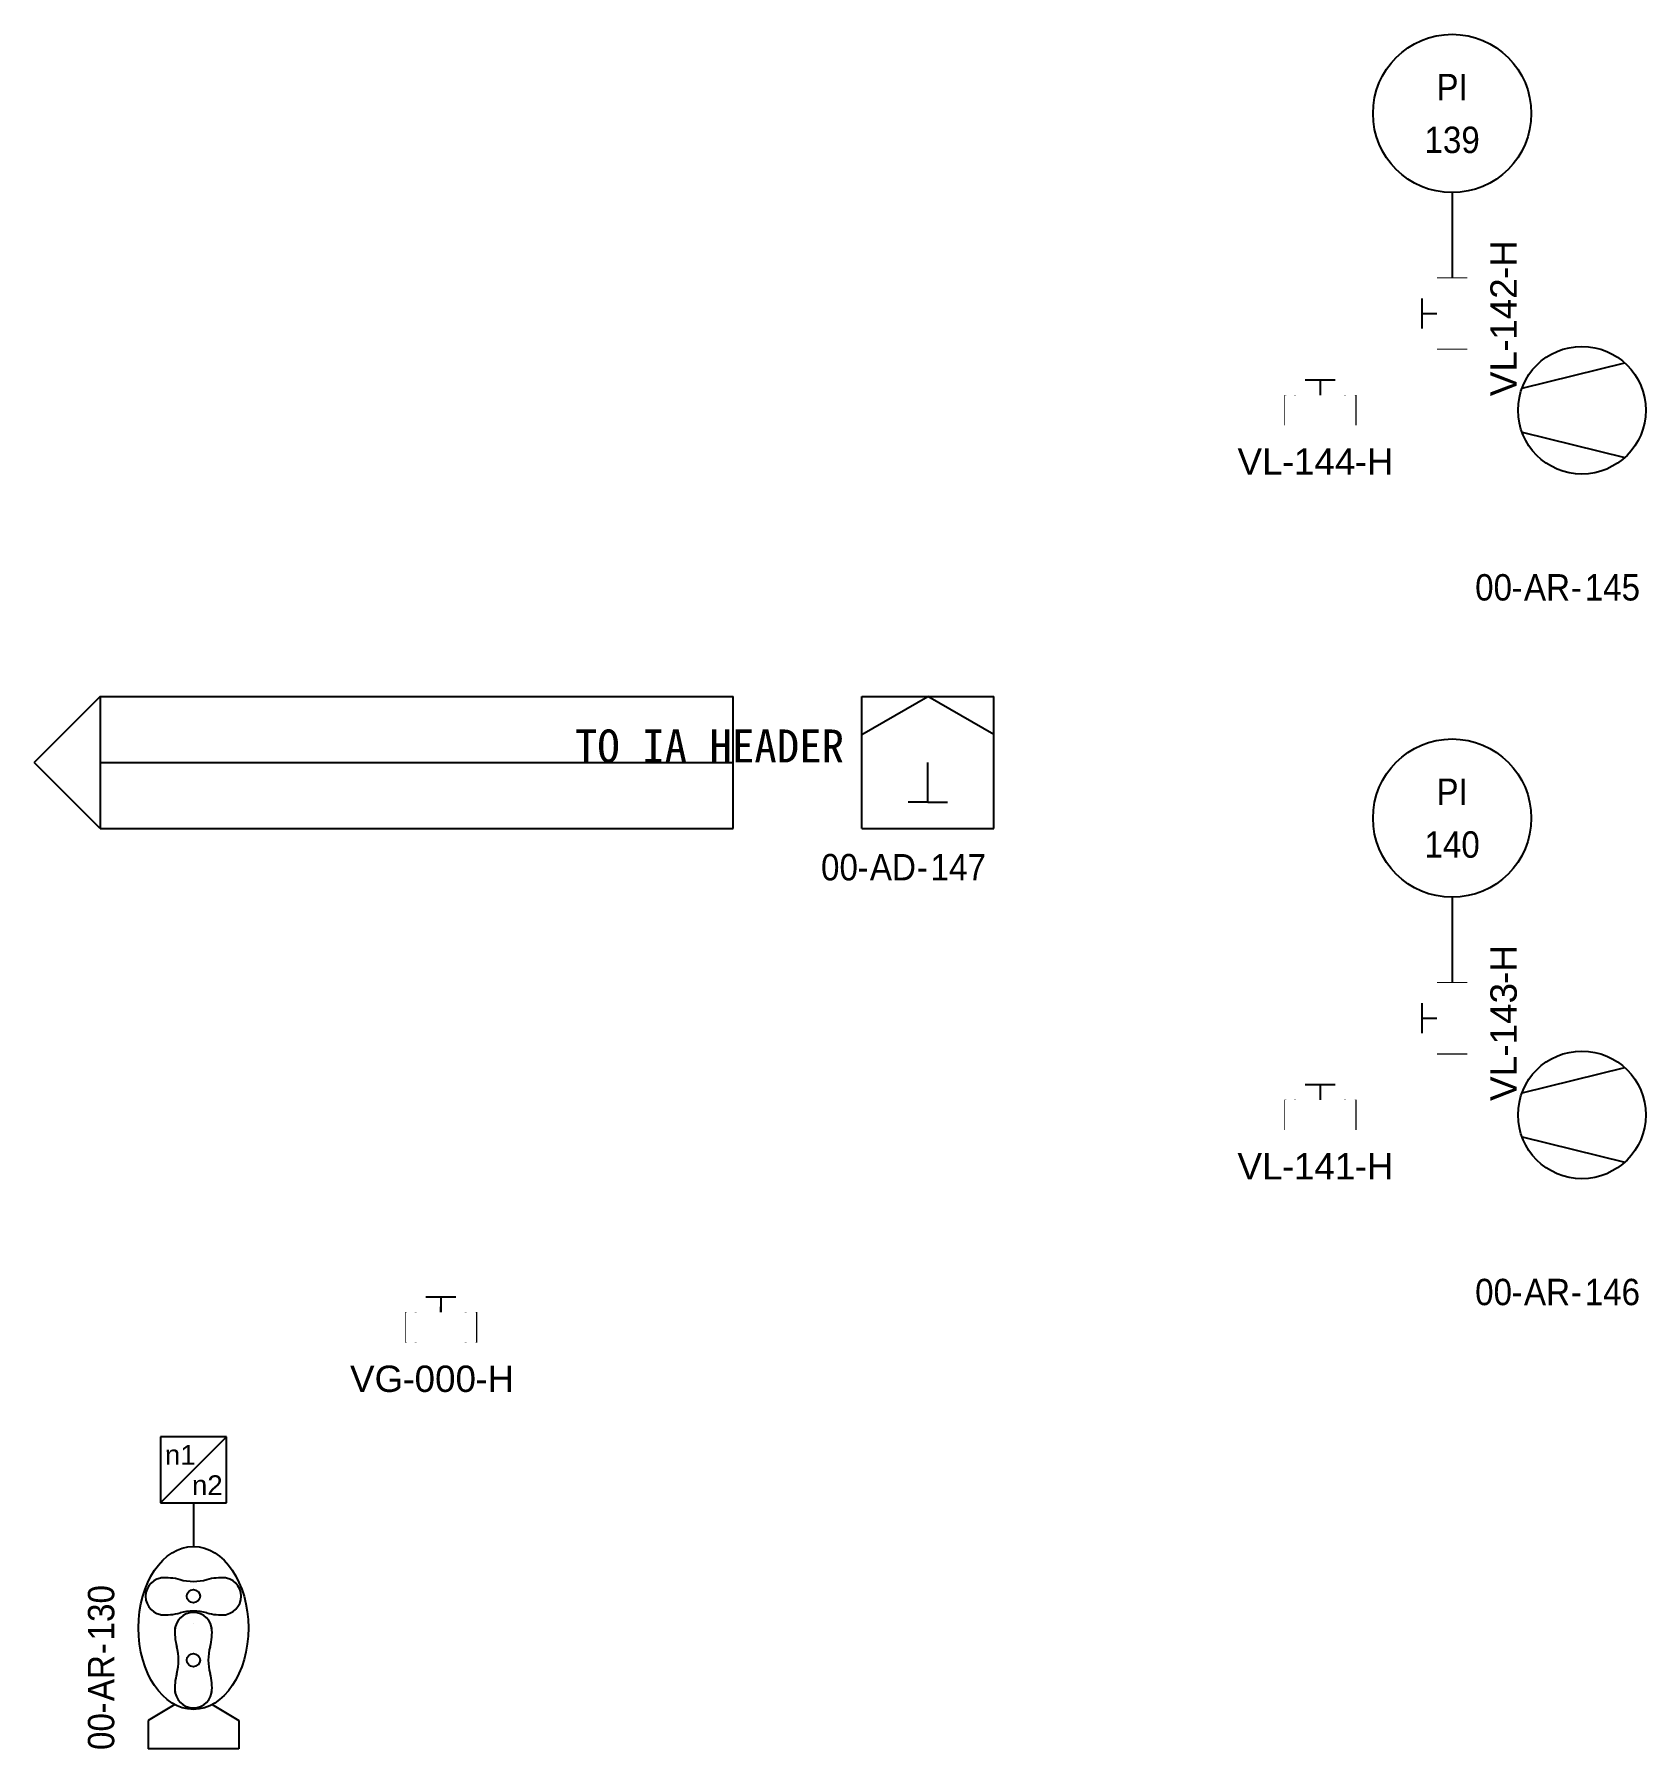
# Model space of a CAD drawing. Header units: millimetres. Extents: x 0 to 12089, y -479 to 374.
# Drawn here: x 928.9 to 1051.1, y 244 to 374 of the extents above; entities that cross this region are included whole.
import ezdxf
from ezdxf.enums import TextEntityAlignment as Align

# ---------------------------------------------------------------- set-up
doc = ezdxf.new("R2018")
doc.units = ezdxf.units.MM
doc.header["$LTSCALE"] = 0.25
doc.set_wipeout_variables(frame=1)
for name, color, linetype, lineweight, true_color in [('equipment', 5, 'Continuous', 25, 0x0000ff), ('instrumentation', 7, 'Continuous', 25, 0xffffff), ('Text', 7, 'Continuous', 25, 0xffffff), ('valve', 7, 'Continuous', 25, 0xffffff)]:
    doc.layers.add(name, color=color, linetype=linetype, lineweight=lineweight, true_color=true_color)
doc.styles.add('Organica', font='arial.ttf')
doc.styles.add('PDBlowerVFDdrive_BlowerMBR_Tank$0$Organica', font='arial.ttf')
doc.styles.get("Standard").update_dxf_attribs({"font": 'arial.ttf'})

# ---------------------------------------------------------------- blocks, each defined once
blk = doc.blocks.new('instrumentairheaderarrow')
at = {"lineweight": 25, "ltscale": 0.25}
for p, q in [((5, 5), (0, 0)), ((5, 5), (53, 5)), ((5, 5), (5, -5)), ((53, -5), (53, 5)), ((5, -5), (0, 0)), ((5, 0), (53, 0)), ((5, -5), (53, -5))]:
    blk.add_line(p, q, dxfattribs=at)
at = {"layer": 'Text', "lineweight": 30, "flags": 104}
blk.add_attdef('NAME1', text='', height=2.5, dxfattribs=at).set_placement((41, 2.5), align=Align.MIDDLE_RIGHT)
blk = doc.blocks.new('*U89')
at = {"lineweight": 25, "ltscale": 0.25}
for p, q in [((2.5, 23.64), (-2.5, 23.64)), ((-2.5, 23.64), (-2.5, 18.64)), ((-2.5, 18.64), (2.5, 23.64)), ((2.5, 18.64), (2.5, 23.64)), ((-2.5, 18.64), (2.5, 18.64)), ((0, 18.64), (0, 15.33)), ((0, 9.49), (0, 9.49)), ((-1.42, 3.35), (-3.44, 2.15)), ((1.42, 3.35), (3.44, 2.15)), ((-3.44, 2.15), (-3.44, 0)), ((3.44, 2.15), (3.44, 0)), ((3.44, 0), (-3.44, 0))]:
    blk.add_line(p, q, dxfattribs=at)
for points in [[(-2.22, 12.96, 1), (-2.22, 10.15)], [(-1.4, 4.5, 1), (1.4, 4.5)]]:
    blk.add_lwpolyline(points, format="xyb", dxfattribs=at)
for centre in [(0, 11.56), (0, 6.72)]:
    blk.add_circle(centre, 0.5)
for centre, radius, start, end in [((-2.12, 8.6), 4.36, 75.2809, 94.4863), ((0, 16.69), 4, 255.2809, 284.7191), ((2.12, 8.6), 4.36, 85.5137, 104.7191), ((2.22, 11.56), 1.4, 270, 90), ((0, 6.43), 4, 75.2809, 104.7191), ((-2.12, 14.51), 4.36, 265.5137, 284.7191), ((2.95, 8.84), 4.36, 175.5137, 194.7191), ((0, 8.94), 1.4, 0, 180), ((2.12, 14.51), 4.36, 255.2809, 274.4863), ((-2.95, 8.84), 4.36, 345.2809, 4.4863), ((-5.13, 6.72), 4, 345.2809, 14.7191), ((5.13, 6.72), 4, 165.2809, 194.7191), ((2.95, 4.6), 4.36, 165.2809, 184.4863), ((-2.95, 4.6), 4.36, 355.5137, 14.7191)]:
    blk.add_arc(centre, radius, start, end)
blk.add_ellipse((0, 9.16), major_axis=(0, -6.18), ratio=0.674562)
at = {"style": 'PDBlowerVFDdrive_BlowerMBR_Tank$0$Organica'}
for s, p in [('n1', (-2.16, 21.53)), ('n2', (-0.11, 19.23))]:
    blk.add_text(s, height=1.5, dxfattribs=at).set_placement(p)
at = {"char_height": 2, "width": 5.3402, "attachment_point": 6, "rotation": 90, "line_spacing_factor": 0.9, "style": 'PDBlowerVFDdrive_BlowerMBR_Tank$0$Organica'}
for insert in [(-7, 8), (-7, 3.5)]:
    blk.add_mtext('{\\W0.9;-}', dxfattribs=dict(at, insert=insert))
at = {"style": 'PDBlowerVFDdrive_BlowerMBR_Tank$0$Organica', "flags": 1}
for tag, p in [('BLOWER_TYPE', (20.86, 108.5)), ('NOTE', (20.86, 105.5)), ('NOTE_CHINESE', (20.86, 102.5)), ('MATERIAL_GEAR', (20.86, 99.39)), ('MATERIAL_HOUSING', (20.86, 96.39)), ('MATERIAL_SHAFT', (20.86, 93.39)), ('MATERIAL_ROTOR', (20.86, 90.39)), ('INSTALLED_POWER', (20.86, 87.39)), ('CONSUMED_POWER', (20.86, 84.19)), ('MODEL', (20.86, 81.08)), ('MANUFACTURE', (20.86, 77.97)), ('UNIT_CAPACITY', (20.78, 74.8)), ('SP_CAPACITY', (20.78, 71.8)), ('FC-MAN', (0.14, 69.9)), ('UNIT_PRESSURE', (20.78, 68.7)), ('FC-MOD', (0.14, 66.8)), ('SP_PRESSURE', (20.78, 65.7)), ('STB_DTY', (21.54, 62.34)), ('RUNNINGHOURS', (21.54, 59.34)), ('DI', (21.54, 56.34)), ('DO', (21.54, 53.34)), ('AI', (21.54, 50.34)), ('AO', (21.54, 47.34)), ('PB', (21.54, 44.34)), ('PO', (21.54, 41.34))]:
    blk.add_attdef(tag, text='', height=2, dxfattribs=at).set_placement(p, align=Align.MIDDLE_CENTER)
at = {"style": 'PDBlowerVFDdrive_BlowerMBR_Tank$0$Organica', "width": 0.9, "flags": 8}
blk.add_attdef('TAG', text='', height=2, rotation=90, dxfattribs=at).set_placement((-7, 10.31), align=Align.MIDDLE_CENTER)
at = {"style": 'PDBlowerVFDdrive_BlowerMBR_Tank$0$Organica', "width": 0.9}
for tag, p in [('TAG_ID', (-7, 7.1)), ('AREA_CODE', (-7, 2.7))]:
    blk.add_attdef(tag, text='', height=2, rotation=90, dxfattribs=at).set_placement(p, align=Align.MIDDLE_RIGHT)
blk = doc.blocks.new('*U102')
at = {"lineweight": 25, "ltscale": 0.25}
for p, q in [((-4.54, 12.16), (3.25, 14.08)), ((-4.54, 8.82), (3.25, 6.91))]:
    blk.add_line(p, q, dxfattribs=at)
blk.add_circle((0, 10.49), 4.84)
at = {"char_height": 2, "width": 5.3402, "attachment_point": 6, "line_spacing_factor": 0.9, "style": 'PDBlowerVFDdrive_BlowerMBR_Tank$0$Organica'}
for insert in [(-4.5, -2.94), (0, -2.94)]:
    blk.add_mtext('{\\W0.9;-}', dxfattribs=dict(at, insert=insert))
at = {"style": 'PDBlowerVFDdrive_BlowerMBR_Tank$0$Organica', "flags": 1}
for tag, p in [('BLOWER_TYPE', (20.86, 108.5)), ('NOTE', (20.86, 105.5)), ('NOTE_CHINESE', (20.86, 102.5)), ('MATERIAL_GEAR', (20.86, 99.39)), ('MATERIAL_HOUSING', (20.86, 96.39)), ('MATERIAL_SHAFT', (20.86, 93.39)), ('MATERIAL_ROTOR', (20.86, 90.39)), ('INSTALLED_POWER', (20.86, 87.39)), ('CONSUMED_POWER', (20.86, 84.19)), ('MODEL', (20.86, 81.08)), ('MANUFACTURE', (20.86, 77.97)), ('UNIT_CAPACITY', (20.78, 74.8)), ('SP_CAPACITY', (20.78, 71.8)), ('UNIT_PRESSURE', (20.78, 68.7)), ('SP_PRESSURE', (20.78, 65.7)), ('STB_DTY', (21.54, 62.34)), ('RUNNINGHOURS', (21.54, 59.34)), ('DI', (21.54, 56.34)), ('DO', (21.54, 53.34)), ('PO', (21.54, 41.34))]:
    blk.add_attdef(tag, text='', height=2, dxfattribs=at).set_placement(p, align=Align.MIDDLE_CENTER)
at = {"style": 'PDBlowerVFDdrive_BlowerMBR_Tank$0$Organica', "width": 0.9}
for tag, p in [('AREA_CODE', (-5.3, -2.94)), ('TAG_ID', (-0.9, -2.94))]:
    blk.add_attdef(tag, text='', height=2, dxfattribs=at).set_placement(p, align=Align.MIDDLE_RIGHT)
at = {"style": 'PDBlowerVFDdrive_BlowerMBR_Tank$0$Organica', "width": 0.9, "flags": 8}
blk.add_attdef('TAG', text='', height=2, dxfattribs=at).set_placement((2.31, -2.94), align=Align.MIDDLE_CENTER)
blk = doc.blocks.new('*U109')
at = {"lineweight": 25, "ltscale": 0.25}
for p, q in [((-5, 0), (-5, 10)), ((-5, 10), (5, 10)), ((-5, 7.13), (0, 10)), ((5, 7.13), (0, 10)), ((5, 0), (5, 10)), ((0, 2), (0, 5)), ((0, 2), (-1.5, 2)), ((0, 2), (1.5, 2)), ((-5, 0), (5, 0))]:
    blk.add_line(p, q, dxfattribs=at)
at = {"char_height": 2, "width": 5.3402, "attachment_point": 6, "line_spacing_factor": 0.9, "style": 'PDBlowerVFDdrive_BlowerMBR_Tank$0$Organica'}
for insert in [(-4.5, -2.94), (0, -2.94)]:
    blk.add_mtext('{\\W0.9;-}', dxfattribs=dict(at, insert=insert))
at = {"style": 'PDBlowerVFDdrive_BlowerMBR_Tank$0$Organica', "flags": 1}
for tag, p in [('BLOWER_TYPE', (20.86, 108.5)), ('NOTE', (20.86, 105.5)), ('NOTE_CHINESE', (20.86, 102.5)), ('MATERIAL_GEAR', (20.86, 99.39)), ('MATERIAL_HOUSING', (20.86, 96.39)), ('MATERIAL_SHAFT', (20.86, 93.39)), ('MATERIAL_ROTOR', (20.86, 90.39)), ('INSTALLED_POWER', (20.86, 87.39)), ('CONSUMED_POWER', (20.86, 84.19)), ('MODEL', (20.86, 81.08)), ('MANUFACTURE', (20.86, 77.97)), ('UNIT_CAPACITY', (20.78, 74.8)), ('SP_CAPACITY', (20.78, 71.8)), ('UNIT_PRESSURE', (20.78, 68.7)), ('SP_PRESSURE', (20.78, 65.7)), ('STB_DTY', (21.54, 62.34)), ('RUNNINGHOURS', (21.54, 59.34)), ('DI', (21.54, 56.34)), ('DO', (21.54, 53.34)), ('PO', (21.54, 41.34))]:
    blk.add_attdef(tag, text='', height=2, dxfattribs=at).set_placement(p, align=Align.MIDDLE_CENTER)
at = {"style": 'PDBlowerVFDdrive_BlowerMBR_Tank$0$Organica', "width": 0.9}
for tag, p in [('AREA_CODE', (-5.3, -2.94)), ('TAG_ID', (-0.9, -2.94))]:
    blk.add_attdef(tag, text='', height=2, dxfattribs=at).set_placement(p, align=Align.MIDDLE_RIGHT)
at = {"style": 'PDBlowerVFDdrive_BlowerMBR_Tank$0$Organica', "width": 0.9, "flags": 8}
blk.add_attdef('TAG', text='', height=2, dxfattribs=at).set_placement((2.31, -2.94), align=Align.MIDDLE_CENTER)
blk = doc.blocks.new('*U237')
at = {"color": 4, "lineweight": 25, "ltscale": 0.25}
blk.add_line((0, 11), (0, 4.5), dxfattribs=at)
at = {"color": 4}
blk.add_circle((0, 17), 6, dxfattribs=at)
at = {"style": 'Organica', "width": 0.9}
for tag, flags, p in [('SP_FLUID', 9, (31.18, 71.35)), ('SP_FLOW', 9, (31.18, 68.35)), ('EQUIP_TYPE', 9, (31.18, 65.35)), ('AREA_CODE', 9, (31.18, 62.35)), ('NOTE', 9, (31.18, 59.35)), ('NOTE_CHINESE', 9, (31.18, 56.35)), ('MODEL', 9, (31.18, 53.35)), ('MANUFACTURE', 9, (31.18, 50.35)), ('SPECIFICATION', 9, (31.18, 47.35)), ('DI', 9, (31.18, 44.35)), ('DO', 9, (31.18, 41.35)), ('AI', 9, (31.18, 38.35)), ('AO', 9, (31.18, 35.35)), ('PB', 9, (31.18, 32.35)), ('PO', 9, (31.18, 29.35)), ('PROCESSUNITAREA', 9, (31.18, 26.35)), ('TAG_ID', 8, (0, 19)), ('TAG', 8, (0, 15))]:
    blk.add_attdef(tag, text='', height=2, dxfattribs=dict(at, flags=flags)).set_placement(p, align=Align.MIDDLE_CENTER)
blk = doc.blocks.new('*U556')
blk.add_hatch(color=256).paths.add_polyline_path([(-0.5, 0, 1), (0.5, 0, 1)])
at = {"lineweight": 25, "ltscale": 0.25}
for p, q in [((1.14, 2.29), (-1.14, 2.29)), ((0, 2.29), (0, 0)), ((-2.67, 1.14), (-2.67, -1.14)), ((-1.9, -1.14), (-1.9, 1.14)), ((-0.46, 0.19), (-1.9, 0.76)), ((0.46, 0.19), (1.9, 0.76)), ((1.9, -1.14), (1.9, 1.14)), ((2.67, 1.14), (2.67, -1.14)), ((-1.9, -0.76), (-0.46, -0.19)), ((1.9, -0.76), (0.46, -0.19))]:
    blk.add_line(p, q, dxfattribs=at)
blk.add_circle((0, 0), 0.5)
at = {"char_height": 2, "width": 5.3402, "style": 'Organica'}
for s, insert, attachment_point in [('-H', (2.6, -3.9), 4), ('-', (-1.98, -3.9), 6)]:
    blk.add_mtext(s, dxfattribs=dict(at, insert=insert, attachment_point=attachment_point))
at = {"style": 'Organica'}
for tag, flags, p in [('EQUIP_TYPE', 1, (-8.63, 62.54)), ('NOTE', 1, (-8.63, 59.54)), ('NOTE_CHINESE', 1, (-8.63, 56.54)), ('AREA_CODE', 1, (-8.63, 53.54)), ('DI', 1, (-8.63, 50.54)), ('DO', 1, (-8.63, 47.54)), ('AI', 1, (-8.63, 44.54)), ('AO', 1, (-8.63, 41.54)), ('PB', 1, (-8.63, 38.54)), ('PO', 1, (-8.63, 35.54)), ('SP_ACTUATED', 1, (-8.63, 32.54)), ('SIZE', 1, (-8.63, 23.54)), ('MATERIAL', 1, (-8.63, 19.54)), ('PRESSURE', 1, (-8.63, 15.54)), ('PROCESSUNITAREA', 1, (-8.63, 11.72)), ('TAG', 8, (0.33, -3.9))]:
    blk.add_attdef(tag, text='', height=2, dxfattribs=dict(at, flags=flags)).set_placement(p, align=Align.MIDDLE_CENTER)
blk.add_attdef('TAG_ID', text='', height=2, dxfattribs=at).set_placement((-2.86, -3.9), align=Align.MIDDLE_RIGHT)
blk.add_wipeout([(-2.67, 1.14), (2.67, 1.14), (2.67, -1.14), (-2.67, -1.14)])
blk = doc.blocks.new('*U594')
at = {"lineweight": 25, "ltscale": 0.25}
for p, q in [((1.14, 2.29), (-1.14, 2.29)), ((0, 2.29), (0, 0)), ((0, 0), (0, 1.55)), ((-2.67, 1.14), (-2.67, -1.14)), ((-1.9, -1.14), (-1.9, 1.14)), ((1.9, -0.76), (-1.9, 0.76)), ((-1.9, -0.76), (1.9, 0.76)), ((1.9, -1.14), (1.9, 1.14)), ((2.67, 1.14), (2.67, -1.14))]:
    blk.add_line(p, q, dxfattribs=at)
at = {"char_height": 2, "width": 5.3402, "style": 'Organica'}
for s, insert, attachment_point in [('-H', (2.6, -3.9), 4), ('-', (-1.98, -3.9), 6)]:
    blk.add_mtext(s, dxfattribs=dict(at, insert=insert, attachment_point=attachment_point))
at = {"style": 'Organica'}
for tag, flags, p in [('EQUIP_TYPE', 1, (-8.63, 62.54)), ('NOTE', 1, (-8.63, 59.54)), ('NOTE_CHINESE', 1, (-8.63, 56.54)), ('AREA_CODE', 1, (-8.63, 53.54)), ('DI', 1, (-8.63, 50.54)), ('DO', 1, (-8.63, 47.54)), ('AI', 1, (-8.63, 44.54)), ('AO', 1, (-8.63, 41.54)), ('PB', 1, (-8.63, 38.54)), ('PO', 1, (-8.63, 35.54)), ('SP_ACTUATED', 1, (-8.63, 32.54)), ('SIZE', 1, (-8.63, 23.54)), ('MATERIAL', 1, (-8.63, 19.54)), ('PRESSURE', 1, (-8.63, 15.54)), ('PROCESSUNITAREA', 1, (-8.63, 11.72)), ('TAG', 8, (0.33, -3.9))]:
    blk.add_attdef(tag, text='', height=2, dxfattribs=dict(at, flags=flags)).set_placement(p, align=Align.MIDDLE_CENTER)
blk.add_attdef('TAG_ID', text='', height=2, dxfattribs=at).set_placement((-2.86, -3.9), align=Align.MIDDLE_RIGHT)
blk.add_wipeout([(-2.67, 1.14), (2.67, 1.14), (2.67, -1.14), (-2.67, -1.14)])

msp = doc.modelspace()

# ---------------------------------------------------------------- block references
ref = msp.add_blockref('instrumentairheaderarrow', (928.93, 318.78))
lines = msp.add_mtext('TO IA HEADER', dxfattribs={"layer": 'Text', "insert": (969.93, 321.28), "char_height": 2.5, "attachment_point": 1})
ref.add_attrib('NAME1', '', (969.93, 321.28), dxfattribs={"flags": 104}).embed_mtext(lines)
ref = msp.add_blockref('instrumentairheaderarrow', (928.93, 318.78))
lines = msp.add_mtext('TO IA HEADER', dxfattribs={"layer": 'Text', "insert": (969.93, 321.28), "char_height": 2.5, "attachment_point": 1})
ref.add_attrib('NAME1', '', (969.93, 321.28), dxfattribs={"flags": 104}).embed_mtext(lines)
ref = msp.add_blockref('*U594', (959.77, 275.95))
ref.add_attrib('TAG', '000', dxfattribs={"height": 2, "style": 'Organica'}).set_placement((960.1, 272.05), align=Align.MIDDLE_CENTER)
ref.add_attrib('TAG_ID', 'VG', dxfattribs={"height": 2, "style": 'Organica'}).set_placement((956.91, 272.05), align=Align.MIDDLE_RIGHT)
at = {"layer": 'equipment'}
ref = msp.add_blockref('*U102', (1046.29, 335), dxfattribs=at)
ref.add_attrib('TAG', '145', dxfattribs={"layer": '0', "height": 2, "style": 'PDBlowerVFDdrive_BlowerMBR_Tank$0$Organica', "width": 0.9}).set_placement((1048.6, 332.06), align=Align.MIDDLE_CENTER)
ref.add_attrib('AREA_CODE', '00', dxfattribs={"layer": '0', "height": 2, "style": 'PDBlowerVFDdrive_BlowerMBR_Tank$0$Organica', "width": 0.9}).set_placement((1040.99, 332.06), align=Align.MIDDLE_RIGHT)
ref.add_attrib('TAG_ID', 'AR', dxfattribs={"layer": '0', "height": 2, "style": 'PDBlowerVFDdrive_BlowerMBR_Tank$0$Organica', "width": 0.9}).set_placement((1045.39, 332.06), align=Align.MIDDLE_RIGHT)
ref = msp.add_blockref('*U109', (996.69, 313.78), dxfattribs=at)
ref.add_attrib('TAG', '147', dxfattribs={"layer": '0', "height": 2, "style": 'PDBlowerVFDdrive_BlowerMBR_Tank$0$Organica', "width": 0.9}).set_placement((999, 310.84), align=Align.MIDDLE_CENTER)
ref.add_attrib('AREA_CODE', '00', dxfattribs={"layer": '0', "height": 2, "style": 'PDBlowerVFDdrive_BlowerMBR_Tank$0$Organica', "width": 0.9}).set_placement((991.39, 310.84), align=Align.MIDDLE_RIGHT)
ref.add_attrib('TAG_ID', 'AD', dxfattribs={"layer": '0', "height": 2, "style": 'PDBlowerVFDdrive_BlowerMBR_Tank$0$Organica', "width": 0.9}).set_placement((995.79, 310.84), align=Align.MIDDLE_RIGHT)
ref = msp.add_blockref('*U102', (1046.29, 281.57), dxfattribs=at)
ref.add_attrib('TAG', '146', dxfattribs={"layer": '0', "height": 2, "style": 'PDBlowerVFDdrive_BlowerMBR_Tank$0$Organica', "width": 0.9}).set_placement((1048.6, 278.63), align=Align.MIDDLE_CENTER)
ref.add_attrib('AREA_CODE', '00', dxfattribs={"layer": '0', "height": 2, "style": 'PDBlowerVFDdrive_BlowerMBR_Tank$0$Organica', "width": 0.9}).set_placement((1040.99, 278.63), align=Align.MIDDLE_RIGHT)
ref.add_attrib('TAG_ID', 'AR', dxfattribs={"layer": '0', "height": 2, "style": 'PDBlowerVFDdrive_BlowerMBR_Tank$0$Organica', "width": 0.9}).set_placement((1045.39, 278.63), align=Align.MIDDLE_RIGHT)
ref = msp.add_blockref('*U89', (941, 244), dxfattribs=at)
ref.add_attrib('TAG', '130', dxfattribs={"layer": '0', "height": 2, "rotation": 90, "style": 'PDBlowerVFDdrive_BlowerMBR_Tank$0$Organica', "width": 0.9}).set_placement((934, 254.31), align=Align.MIDDLE_CENTER)
ref.add_attrib('AREA_CODE', '00', dxfattribs={"layer": '0', "height": 2, "rotation": 90, "style": 'PDBlowerVFDdrive_BlowerMBR_Tank$0$Organica', "width": 0.9}).set_placement((934, 246.7), align=Align.MIDDLE_RIGHT)
ref.add_attrib('TAG_ID', 'AR', dxfattribs={"layer": '0', "height": 2, "rotation": 90, "style": 'PDBlowerVFDdrive_BlowerMBR_Tank$0$Organica', "width": 0.9}).set_placement((934, 251.1), align=Align.MIDDLE_RIGHT)
at = {"layer": 'instrumentation'}
ref = msp.add_blockref('*U237', (1036.45, 350.99), dxfattribs=at)
ref.add_attrib('TAG', '139', dxfattribs={"layer": '0', "height": 2, "style": 'Organica', "width": 0.9}).set_placement((1036.45, 365.99), align=Align.MIDDLE_CENTER)
ref.add_attrib('TAG_ID', 'PI', dxfattribs={"layer": '0', "height": 2, "style": 'Organica', "width": 0.9}).set_placement((1036.45, 369.99), align=Align.MIDDLE_CENTER)
ref = msp.add_blockref('*U237', (1036.45, 297.56), dxfattribs=at)
ref.add_attrib('TAG', '140', dxfattribs={"layer": '0', "height": 2, "style": 'Organica', "width": 0.9}).set_placement((1036.45, 312.56), align=Align.MIDDLE_CENTER)
ref.add_attrib('TAG_ID', 'PI', dxfattribs={"layer": '0', "height": 2, "style": 'Organica', "width": 0.9}).set_placement((1036.45, 316.56), align=Align.MIDDLE_CENTER)
at = {"layer": 'valve'}
ref = msp.add_blockref('*U556', (1026.45, 345.49), dxfattribs=at)
ref.add_attrib('TAG', '144', dxfattribs={"layer": '0', "height": 2, "style": 'Organica'}).set_placement((1026.78, 341.6), align=Align.MIDDLE_CENTER)
ref.add_attrib('TAG_ID', 'VL', dxfattribs={"layer": '0', "height": 2, "style": 'Organica'}).set_placement((1023.59, 341.6), align=Align.MIDDLE_RIGHT)
ref = msp.add_blockref('*U556', (1026.45, 292.06), dxfattribs=at)
ref.add_attrib('TAG', '141', dxfattribs={"layer": '0', "height": 2, "style": 'Organica'}).set_placement((1026.78, 288.16), align=Align.MIDDLE_CENTER)
ref.add_attrib('TAG_ID', 'VL', dxfattribs={"layer": '0', "height": 2, "style": 'Organica'}).set_placement((1023.59, 288.16), align=Align.MIDDLE_RIGHT)

# ---------------------------------------------------------------- next in the draw order: block references
ref = msp.add_blockref('*U556', (1036.45, 352.83), dxfattribs=dict(at, rotation=90))
ref.add_attrib('TAG', '142', dxfattribs={"layer": '0', "height": 2, "rotation": 90, "style": 'Organica'}).set_placement((1040.35, 353.16), align=Align.MIDDLE_CENTER)
ref.add_attrib('TAG_ID', 'VL', dxfattribs={"layer": '0', "height": 2, "rotation": 90, "style": 'Organica'}).set_placement((1040.35, 349.97), align=Align.MIDDLE_RIGHT)
ref = msp.add_blockref('*U556', (1036.45, 299.39), dxfattribs=dict(at, rotation=90))
ref.add_attrib('TAG', '143', dxfattribs={"layer": '0', "height": 2, "rotation": 90, "style": 'Organica'}).set_placement((1040.35, 299.73), align=Align.MIDDLE_CENTER)
ref.add_attrib('TAG_ID', 'VL', dxfattribs={"layer": '0', "height": 2, "rotation": 90, "style": 'Organica'}).set_placement((1040.35, 296.53), align=Align.MIDDLE_RIGHT)

doc.saveas('drawing.dxf')
